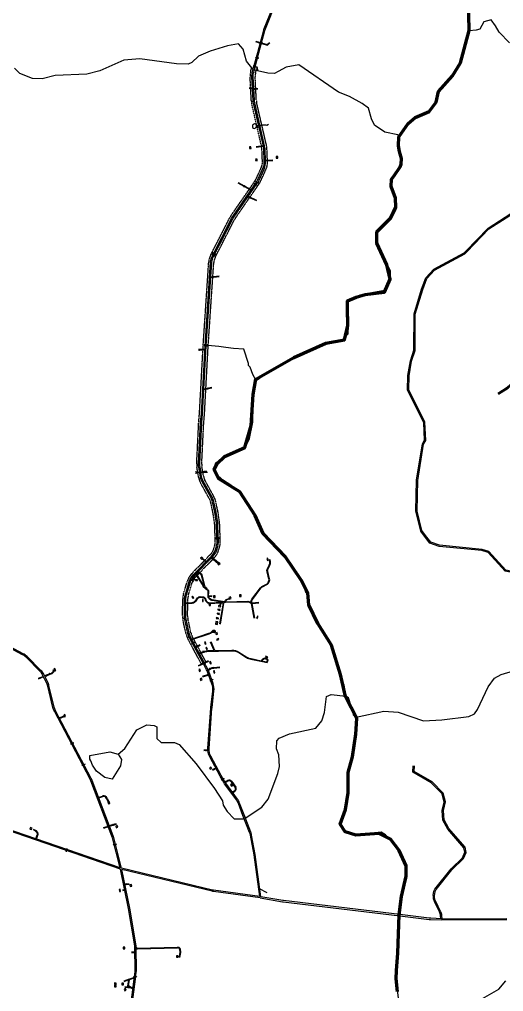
# Model space of a CAD drawing. Header units: inches. Extents: x 2666812 to 2767151, y 580083 to 705712.
# Drawn here: x 2698689 to 2706359, y 676969 to 692361 of the extents above; entities that cross this region are included whole.
import ezdxf

# ---------------------------------------------------------------- set-up
doc = ezdxf.new("R2010")
doc.units = ezdxf.units.IN
doc.header["$MEASUREMENT"] = 0
doc.linetypes.add('PHANTOM', pattern=[2.5, 1.25, -0.25, 0.25, -0.25, 0.25, -0.25])
for name, color, linetype in [('HY-SHORE', 5, 'Continuous'), ('PLD-LANDBASE', 252, 'Continuous'), ('PLD-PAR', 1, 'Continuous')]:
    doc.layers.add(name, color=color, linetype=linetype)
doc.layers.add('PLD-REMOTE-BOUNDARY', color=40, linetype='Continuous', lineweight=80)

# ---------------------------------------------------------------- blocks, each defined once
blk = doc.blocks.new('DRWAYCULVERT')
for p, q in [((-13, 2), (-10, 0)), ((-10, 0), (-13, -2)), ((-10, 0), (10, 0)), ((13, 2), (10, 0)), ((10, 0), (13, -2))]:
    blk.add_line(p, q)
blk = doc.blocks.new('DWELLING2')
blk.add_lwpolyline([(28, -26), (28, 26), (-23, 26), (-23, -26)], close=True)
blk = doc.blocks.new('HOUSETRL')
blk.add_lwpolyline([(-34, -15), (34, -15), (34, 15), (-34, 15)], close=True)
blk = doc.blocks.new('CULVERT')
for p, q in [((-52, 7), (-41, 0)), ((-41, 0), (-52, -7)), ((-41, 0), (41, 0)), ((52, 7), (41, 0)), ((41, 0), (52, -7))]:
    blk.add_line(p, q)

msp = doc.modelspace()

# ---------------------------------------------------------------- linework, layer by layer
at = {"layer": 'HY-SHORE'}
for p, q in [((2706164, 692353), (2706047, 692326)), ((2706231, 692262), (2706164, 692353)), ((2705982, 692209), (2705924, 692191)), ((2706047, 692326), (2705982, 692209)), ((2706291, 692162), (2706231, 692262)), ((2705784, 692023), (2705815, 692182)), ((2705924, 692191), (2705815, 692182)), ((2706451, 691989), (2706291, 692162)), ((2701983, 691946), (2701710, 691859)), ((2702159, 691973), (2701983, 691946)), ((2702235, 691890), (2702159, 691973)), ((2702287, 691699), (2702235, 691890)), ((2705679, 691680), (2705784, 692023)), ((2700594, 691738), (2700345, 691718)), ((2701179, 691661), (2700594, 691738)), ((2701527, 691782), (2701420, 691681)), ((2701710, 691859), (2701527, 691782)), ((2698697, 691508), (2698612, 691590)), ((2700345, 691718), (2699963, 691547)), ((2701362, 691655), (2701179, 691661)), ((2701420, 691681), (2701362, 691655)), ((2702389, 691567), (2702287, 691699)), ((2702913, 691606), (2702787, 691536)), ((2703113, 691642), (2702913, 691606)), ((2703743, 691208), (2703113, 691642)), ((2705557, 691470), (2705630, 691613)), ((2705630, 691613), (2705679, 691680)), ((2698898, 691427), (2698697, 691508)), ((2699255, 691473), (2699048, 691420)), ((2699755, 691495), (2699255, 691473)), ((2699963, 691547), (2699755, 691495)), ((2702622, 691512), (2702413, 691560)), ((2702731, 691504), (2702622, 691512)), ((2702787, 691536), (2702731, 691504)), ((2705335, 691218), (2705557, 691470)), ((2699048, 691420), (2698898, 691427)), ((2703918, 691143), (2703743, 691208)), ((2704117, 691031), (2703918, 691143)), ((2705287, 691051), (2705335, 691218)), ((2704221, 690955), (2704117, 691031)), ((2705172, 690907), (2705287, 691051)), ((2704264, 690788), (2704221, 690955)), ((2704956, 690805), (2705172, 690907)), ((2704315, 690689), (2704264, 690788)), ((2704475, 690574), (2704315, 690689)), ((2704701, 690502), (2704849, 690712)), ((2704849, 690712), (2704956, 690805)), ((2704684, 690535), (2704475, 690574)), ((2704701, 690502), (2704684, 690535)), ((2704695, 690302), (2704701, 690502)), ((2704739, 690152), (2704695, 690302)), ((2704732, 690019), (2704739, 690152)), ((2704592, 689842), (2704732, 690019)), ((2704577, 689717), (2704589, 689815)), ((2704589, 689815), (2704592, 689842)), ((2704637, 689568), (2704577, 689717)), ((2704663, 689527), (2704637, 689568)), ((2704656, 689351), (2704663, 689527)), ((2704599, 689242), (2704656, 689351)), ((2704369, 689007), (2704599, 689242)), ((2704354, 688857), (2704369, 689007)), ((2704414, 688699), (2704354, 688857)), ((2704568, 688376), (2704414, 688699)), ((2704561, 688226), (2704568, 688376)), ((2704537, 688142), (2704561, 688226)), ((2704154, 688015), (2704471, 688074)), ((2704471, 688074), (2704537, 688142)), ((2703873, 687859), (2703931, 687935)), ((2703931, 687935), (2704089, 688003)), ((2704089, 688003), (2704154, 688015)), ((2703909, 687643), (2703873, 687859)), ((2703896, 687384), (2703909, 687643)), ((2703481, 687205), (2703789, 687275)), ((2703789, 687275), (2703896, 687384)), ((2701849, 687183), (2701674, 687198)), ((2701959, 687165), (2701849, 687183)), ((2702078, 687153), (2701959, 687165)), ((2702242, 687142), (2702078, 687153)), ((2702318, 686916), (2702242, 687142)), ((2702702, 686829), (2703481, 687205)), ((2702318, 686883), (2702318, 686916)), ((2702343, 686858), (2702318, 686883)), ((2702386, 686742), (2702343, 686858)), ((2702437, 686643), (2702702, 686829)), ((2702437, 686643), (2702386, 686742)), ((2702397, 686492), (2702437, 686643)), ((2702387, 685983), (2702397, 686492)), ((2702331, 685724), (2702387, 685983)), ((2702258, 685574), (2702331, 685724)), ((2701893, 685411), (2702258, 685574)), ((2701786, 685293), (2701802, 685343)), ((2701804, 685168), (2701786, 685293)), ((2701802, 685343), (2701893, 685411)), ((2701905, 685069), (2701804, 685168)), ((2702040, 684988), (2701905, 685069)), ((2702183, 684864), (2702040, 684988)), ((2702301, 684716), (2702183, 684864)), ((2702411, 684545), (2702301, 684716)), ((2702564, 684229), (2702411, 684545)), ((2702859, 683908), (2702564, 684229)), ((2703088, 683602), (2702859, 683908)), ((2703190, 683403), (2703088, 683602)), ((2703233, 683279), (2703190, 683403)), ((2703258, 683279), (2703233, 683279)), ((2703251, 683196), (2703258, 683279)), ((2703277, 683088), (2703251, 683196)), ((2703337, 682972), (2703277, 683088)), ((2703354, 682905), (2703337, 682972)), ((2703541, 682616), (2703354, 682905)), ((2703643, 682442), (2703541, 682616)), ((2703799, 681927), (2703643, 682442)), ((2706323, 681989), (2706710, 682106)), ((2703816, 681843), (2703799, 681927)), ((2706117, 681795), (2706215, 681930)), ((2706215, 681930), (2706323, 681989)), ((2703833, 681827), (2703816, 681843)), ((2703861, 681644), (2703833, 681827)), ((2705946, 681435), (2706117, 681795)), ((2703522, 681390), (2703552, 681641)), ((2703552, 681641), (2703627, 681675)), ((2703627, 681675), (2703861, 681644)), ((2703902, 681620), (2703861, 681644)), ((2703946, 681487), (2703902, 681620)), ((2703971, 681429), (2703946, 681487)), ((2703981, 681346), (2703971, 681429)), ((2705897, 681368), (2705946, 681435)), ((2703482, 681256), (2703522, 681390)), ((2704023, 681313), (2703981, 681346)), ((2704023, 681313), (2704463, 681409)), ((2704026, 680988), (2704023, 681313)), ((2704463, 681409), (2704688, 681395)), ((2704688, 681395), (2705090, 681258)), ((2705090, 681258), (2705381, 681270)), ((2705381, 681270), (2705806, 681325)), ((2705806, 681325), (2705897, 681368)), ((2700361, 680820), (2700549, 681114)), ((2700549, 681114), (2700707, 681191)), ((2700707, 681191), (2700824, 681184)), ((2700824, 681184), (2700866, 681159)), ((2700866, 681159), (2700868, 680976)), ((2702967, 681050), (2703383, 681138)), ((2703383, 681138), (2703482, 681256)), ((2700868, 680976), (2700935, 680910)), ((2702768, 680940), (2702801, 680982)), ((2702801, 680982), (2702967, 681050)), ((2703940, 680562), (2704026, 680988)), ((2700254, 680727), (2700361, 680820)), ((2700935, 680910), (2701144, 680912)), ((2701144, 680912), (2701219, 680880)), ((2701219, 680880), (2701489, 680575)), ((2702762, 680814), (2702768, 680940)), ((2702796, 680715), (2702762, 680814)), ((2699804, 680705), (2700120, 680767)), ((2699804, 680705), (2700120, 680767)), ((2699805, 680647), (2699804, 680705)), ((2699805, 680647), (2699804, 680705)), ((2700120, 680767), (2700254, 680727)), ((2700120, 680767), (2700254, 680727)), ((2700254, 680727), (2700305, 680644)), ((2700254, 680727), (2700305, 680644)), ((2702807, 680532), (2702796, 680715)), ((2699822, 680622), (2699805, 680647)), ((2699822, 680622), (2699805, 680647)), ((2699847, 680556), (2699822, 680622)), ((2699847, 680556), (2699822, 680622)), ((2699907, 680456), (2699847, 680556)), ((2699907, 680456), (2699847, 680556)), ((2700290, 680544), (2700159, 680334)), ((2700290, 680544), (2700159, 680334)), ((2700305, 680644), (2700290, 680544)), ((2700305, 680644), (2700290, 680544)), ((2701489, 680575), (2701777, 680186)), ((2702783, 680423), (2702807, 680532)), ((2703891, 680436), (2703940, 680562)), ((2700042, 680358), (2699907, 680456)), ((2700042, 680358), (2699907, 680456)), ((2700159, 680334), (2700042, 680358)), ((2700159, 680334), (2700042, 680358)), ((2702629, 680013), (2702783, 680423)), ((2703880, 679953), (2703891, 680436)), ((2701777, 680186), (2701905, 679988)), ((2701905, 679988), (2701914, 679922)), ((2701914, 679922), (2701981, 679822)), ((2702283, 679726), (2702531, 679887)), ((2702531, 679887), (2702629, 680013)), ((2703800, 679702), (2703864, 679886)), ((2703864, 679886), (2703880, 679953)), ((2701981, 679822), (2702090, 679702)), ((2702090, 679702), (2702234, 679705)), ((2703776, 679601), (2703800, 679702)), ((2703810, 679577), (2703776, 679601)), ((2703802, 679543), (2703810, 679577)), ((2703844, 679494), (2703802, 679543)), ((2703994, 679446), (2703844, 679494)), ((2704418, 679492), (2703994, 679446)), ((2704486, 679451), (2704418, 679492)), ((2704612, 679336), (2704486, 679451)), ((2704655, 679253), (2704612, 679336)), ((2704697, 679220), (2704655, 679253)), ((2704740, 679113), (2704697, 679220)), ((2704791, 679038), (2704740, 679113)), ((2704825, 678922), (2704791, 679038)), ((2704827, 678764), (2704825, 678922)), ((2704755, 678521), (2704827, 678764)), ((2704717, 678237), (2704755, 678521)), ((2704715, 678201), (2704717, 678237)), ((2704704, 677862), (2704714, 678148)), ((2704675, 677495), (2704704, 677862)), ((2704663, 677128), (2704675, 677495)), ((2704700, 676820), (2704663, 677128)), ((2706281, 677005), (2706396, 677140)), ((2705875, 676775), (2706281, 677005))]:
    msp.add_line(p, q, dxfattribs=at)
for points in [[(2702442, 691611), (2702453, 691595), (2702457, 691583), (2702458, 691572), (2702460, 691564), (2702461, 691549)], [(2702465, 690678), (2702456, 690676), (2702455, 690672), (2702457, 690663), (2702460, 690646), (2702458, 690644), (2702450, 690643), (2702445, 690644), (2702439, 690654)], [(2702513, 690685), (2702538, 690694), (2702591, 690690), (2702606, 690689), (2702637, 690702)]]:
    msp.add_lwpolyline(points, dxfattribs=at)
msp.add_lwpolyline([(2702434, 690652), (2702440, 690655), (2702443, 690660), (2702443, 690672), (2702443, 690684), (2702436, 690702), (2702411, 690708), (2702382, 690687), (2702382, 690652), (2702395, 690639), (2702417, 690636), (2702434, 690652)], close=True, dxfattribs=at)
at = {"layer": 'PLD-LANDBASE'}
for p, q in [((2702431, 692010), (2702505, 691988)), ((2702434, 692020), (2702507, 691998)), ((2702524, 691982), (2702618, 691954)), ((2702526, 691992), (2702615, 691965)), ((2702615, 691965), (2702650, 691997)), ((2702618, 691954), (2702657, 691990)), ((2702329, 691280), (2702382, 691281)), ((2702329, 691270), (2702382, 691271)), ((2702402, 691268), (2702464, 691270)), ((2702403, 691258), (2702464, 691260)), ((2702554, 690358), (2702437, 690344)), ((2702556, 690349), (2702438, 690334)), ((2702587, 690135), (2702705, 690140)), ((2702588, 690125), (2702705, 690130)), ((2702356, 689658), (2702153, 689767)), ((2702361, 689666), (2702158, 689776)), ((2702308, 689554), (2702442, 689492)), ((2702314, 689562), (2702447, 689501)), ((2701722, 688276), (2701852, 688291)), ((2701723, 688286), (2701851, 688301)), ((2701641, 683771), (2701594, 683815)), ((2701648, 683779), (2701601, 683822)), ((2701734, 683838), (2701834, 683754)), ((2701741, 683845), (2701840, 683762)), ((2701429, 683521), (2701467, 683488)), ((2701435, 683529), (2701474, 683495)), ((2701681, 683239), (2701740, 683234)), ((2701681, 683228), (2701739, 683224)), ((2701870, 683123), (2701862, 683088)), ((2701881, 683124), (2701872, 683086)), ((2702372, 683125), (2702481, 683134)), ((2702374, 683115), (2702482, 683124)), ((2701458, 682501), (2701454, 682496)), ((2701775, 682369), (2701715, 682503)), ((2701785, 682370), (2701724, 682507)), ((2701416, 682481), (2701422, 682481)), ((2701422, 682481), (2701419, 682475)), ((2701422, 682481), (2701454, 682496)), ((2701454, 682496), (2701461, 682495)), ((2701549, 682458), (2701483, 682425)), ((2701553, 682449), (2701488, 682416)), ((2701616, 682178), (2701686, 682210)), ((2701621, 682169), (2701690, 682201)), ((2699214, 682025), (2699226, 682040)), ((2699228, 682048), (2699225, 682062)), ((2699239, 682046), (2699234, 682064)), ((2701523, 682134), (2701598, 682169)), ((2701528, 682125), (2701603, 682160)), ((2701675, 682068), (2701710, 682083)), ((2701679, 682059), (2701713, 682073)), ((2701768, 682098), (2701862, 682108)), ((2701770, 682088), (2701863, 682098)), ((2699068, 681959), (2698985, 681926)), ((2699072, 681950), (2698988, 681916)), ((2699086, 681966), (2699160, 682000)), ((2699091, 681957), (2699164, 681991)), ((2699171, 682004), (2699185, 682007)), ((2699174, 681994), (2699191, 681998)), ((2699220, 682015), (2699237, 682037)), ((2701684, 681989), (2701584, 681956)), ((2701687, 681980), (2701587, 681947)), ((2699322, 681301), (2699393, 681335)), ((2699326, 681292), (2699397, 681326)), ((2701674, 680795), (2701610, 680793)), ((2701674, 680785), (2701611, 680783)), ((2701799, 680508), (2701744, 680479)), ((2701804, 680499), (2701748, 680470)), ((2701943, 680288), (2701985, 680312)), ((2701949, 680280), (2701990, 680303)), ((2702044, 680289), (2702106, 680200)), ((2702052, 680294), (2702115, 680205)), ((2699941, 680047), (2700007, 680065)), ((2699944, 680037), (2700009, 680056)), ((2702094, 680146), (2702061, 680127)), ((2702099, 680138), (2702067, 680119)), ((2700021, 679568), (2700093, 679590)), ((2700025, 679558), (2700097, 679580)), ((2700112, 679596), (2700226, 679631)), ((2700116, 679586), (2700229, 679621)), ((2700359, 678673), (2700386, 678679)), ((2700361, 678663), (2700387, 678669)), ((2700386, 678679), (2700428, 678674)), ((2700387, 678669), (2700427, 678664)), ((2700357, 678583), (2700321, 678576)), ((2700359, 678573), (2700323, 678566)), ((2702489, 678602), (2702607, 678540)), ((2700519, 677592), (2700464, 677591)), ((2700519, 677582), (2700464, 677581)), ((2700538, 677651), (2700542, 677654)), ((2700539, 677640), (2700545, 677644)), ((2700554, 677657), (2701194, 677670)), ((2700557, 677647), (2701192, 677660)), ((2701216, 677654), (2701219, 677652)), ((2701228, 677591), (2701217, 677511)), ((2701219, 677664), (2701229, 677658)), ((2701227, 677639), (2701228, 677593)), ((2701238, 677590), (2701227, 677510)), ((2701237, 677645), (2701238, 677592)), ((2700425, 677165), (2700341, 677133)), ((2700423, 677154), (2700344, 677123)), ((2700407, 677056), (2700423, 677154)), ((2700418, 677062), (2700433, 677158)), ((2700424, 677165), (2700424, 677165)), ((2700425, 677165), (2700510, 677197)), ((2700433, 677158), (2700508, 677185)), ((2700358, 677037), (2700452, 677027)), ((2700359, 677047), (2700433, 677039)), ((2700433, 677039), (2700407, 677056)), ((2700486, 677017), (2700418, 677062)), ((2700485, 677006), (2700452, 677027))]:
    msp.add_line(p, q, dxfattribs=at)
for points in [[(2702464, 691838), (2702559, 692192, -0.028545), (2702568, 692219), (2702754, 692687, -0.065757), (2702786, 692744), (2702863, 692847, -0.037865), (2702888, 692876), (2703781, 693758, 0.089246), (2703832, 693831), (2703870, 693913, 0.108717), (2703893, 694017), (2703893, 694093)], [(2702483, 691833), (2702579, 692186, -0.028545), (2702587, 692211), (2702773, 692680, -0.065757), (2702802, 692732), (2702879, 692836, -0.037865), (2702902, 692862), (2703795, 693744, 0.089246), (2703850, 693822), (2703888, 693904, 0.108717), (2703913, 694017), (2703913, 694093)], [(2701629, 687182), (2701718, 688519, -0.101839), (2701745, 688616), (2702050, 689211, -0.033022), (2702067, 689240), (2702445, 689787, 0.045021), (2702467, 689826), (2702546, 690000, 0.11691), (2702568, 690113), (2702560, 690311, 0.046461), (2702554, 690357), (2702398, 691036, -0.044066), (2702392, 691080), (2702373, 691453, -0.078614), (2702381, 691531), (2702399, 691595)], [(2701649, 687191), (2701738, 688517, -0.101839), (2701763, 688607), (2702067, 689202, -0.033022), (2702083, 689228), (2702462, 689776, 0.045021), (2702486, 689818), (2702564, 689992, 0.11691), (2702588, 690114), (2702580, 690312, 0.046461), (2702573, 690361), (2702417, 691041, -0.044066), (2702412, 691081), (2702393, 691454, -0.078614), (2702401, 691526), (2702418, 691590)], [(2701818, 684200), (2701812, 684365, 0.027394), (2701810, 684387), (2701784, 684558), (2701749, 684720, 0.072947), (2701724, 684788), (2701583, 685041, -0.085943), (2701555, 685121), (2701530, 685271, -0.052962), (2701527, 685324), (2701559, 685983), (2701571, 686117), (2701629, 687182)], [(2701838, 684185), (2701832, 684367, 0.027433), (2701830, 684389), (2701804, 684561), (2701769, 684724, 0.072947), (2701741, 684797), (2701601, 685050, -0.085943), (2701575, 685124), (2701550, 685275, -0.052962), (2701547, 685323), (2701579, 685981), (2701591, 686115), (2701649, 687191)], [(2700307, 678921), (2700182, 679407, 0.028363), (2700174, 679434), (2699840, 680312, 0.030205), (2699827, 680340), (2699261, 681416, -0.061809), (2699239, 681474), (2699157, 681814, 0.059678), (2699136, 681869), (2699073, 681993, 0.076579), (2699028, 682055), (2698810, 682274, 0.076564), (2698749, 682319), (2698483, 682459, 0.027696), (2698458, 682471), (2698052, 682629, -0.035211), (2698020, 682644), (2697641, 682858, -0.053157), (2697598, 682889), (2697522, 682957), (2695994, 684316), (2695232, 684932, 0.041478), (2695205, 684950), (2694806, 685175)], [(2701597, 682170), (2701381, 682572, -0.069869), (2701357, 682638), (2701309, 682861, -0.056665), (2701303, 682917), (2701306, 683189, -0.07021), (2701317, 683258), (2701379, 683462, -0.120838), (2701439, 683565), (2701737, 683870, 0.129279), (2701800, 683980), (2701813, 684028, 0.073682), (2701821, 684101), (2701818, 684200)], [(2701615, 682180), (2701399, 682582, -0.069869), (2701377, 682642), (2701328, 682865, -0.056665), (2701323, 682917), (2701326, 683189, -0.07021), (2701336, 683252), (2701398, 683456, -0.120838), (2701453, 683551), (2701752, 683856, 0.129279), (2701819, 683975), (2701832, 684023, 0.073682), (2701841, 684101), (2701838, 684185)], [(2702362, 683126), (2702360, 683135, -0.209423), (2702371, 683182), (2702507, 683363, -0.108952), (2702527, 683380), (2702612, 683426, 0.18644), (2702631, 683448), (2702641, 683477, 0.14806), (2702642, 683500), (2702612, 683617, -0.170246), (2702616, 683657), (2702646, 683723), (2702655, 683748, 0.166353), (2702656, 683774), (2702645, 683808)], [(2702372, 683125), (2702370, 683137, -0.209423), (2702379, 683176), (2702515, 683357, -0.108952), (2702531, 683371), (2702617, 683417, 0.18644), (2702640, 683444), (2702650, 683473, 0.14806), (2702652, 683502), (2702622, 683619, -0.170246), (2702625, 683652), (2702655, 683719), (2702665, 683745, 0.166353), (2702665, 683777), (2702654, 683811)], [(2701479, 683577), (2701592, 683396, 0.070964), (2701601, 683385), (2701659, 683334, -0.239224), (2701676, 683291), (2701671, 683239, 0.269971), (2701692, 683194), (2701720, 683174, 0.114242), (2701741, 683165), (2701920, 683137)], [(2701486, 683584), (2701600, 683402, 0.070964), (2701608, 683393), (2701615, 683386)], [(2701517, 683616), (2701556, 683585, -0.163023), (2701570, 683564), (2701613, 683392, 0.024837), (2701615, 683386, 0.024837)], [(2701524, 683623), (2701562, 683593, -0.163023), (2701580, 683566), (2701623, 683394, 0.122982), (2701634, 683373), (2701654, 683352)], [(2701654, 683352), (2701666, 683341, -0.239224), (2701686, 683290), (2701681, 683239)], [(2701325, 683113), (2701426, 683119, 0.169594), (2701463, 683134), (2701488, 683157, 0.055841), (2701497, 683167), (2701517, 683196, -0.261345), (2701552, 683212), (2701591, 683210, -0.282498), (2701625, 683186), (2701633, 683166), (2701645, 683145, 0.277988), (2701700, 683116), (2701870, 683123)], [(2701326, 683123), (2701426, 683129, 0.169594), (2701456, 683142), (2701482, 683165, 0.055841), (2701489, 683173), (2701509, 683201, -0.261345), (2701553, 683222), (2701591, 683220, -0.282498), (2701634, 683190), (2701642, 683171), (2701654, 683150, 0.277988), (2701699, 683126), (2701909, 683135, 0.055853), (2701920, 683137, 0.055853)], [(2701681, 683228, 0.204213), (2701697, 683202), (2701726, 683182, 0.114242), (2701742, 683175), (2701936, 683144)], [(2701881, 683124), (2701910, 683125, 0.043344), (2701920, 683126)], [(2701931, 683130, 0.034653), (2701938, 683134)], [(2701936, 683144, 0.081943), (2701948, 683156), (2701955, 683167, -0.148355), (2701978, 683184), (2702005, 683195)], [(2701938, 683134), (2701949, 683132, 0.04458), (2701958, 683132), (2702306, 683139, -0.138891), (2702332, 683132), (2702364, 683113)], [(2701949, 683142, 0.042594), (2701956, 683150), (2701964, 683161, -0.148355), (2701982, 683175), (2702009, 683185)], [(2701949, 683142), (2701950, 683142, 0.04458), (2701959, 683142), (2702305, 683149, -0.138891), (2702337, 683140), (2702362, 683126)], [(2700285, 678928), (2700163, 679401, 0.028112), (2700155, 679428), (2699822, 680304, 0.030205), (2699809, 680332), (2699242, 681409, -0.061809), (2699220, 681467), (2699138, 681806, 0.059678), (2699118, 681862), (2699056, 681981, 0.076579), (2699011, 682043), (2698798, 682258, 0.076564), (2698737, 682303), (2698475, 682441, 0.027696), (2698449, 682452), (2698043, 682611, -0.035211), (2698012, 682626), (2697629, 682842, -0.053157), (2697586, 682873), (2697507, 682944)], [(2701416, 682551), (2701690, 682642, 0.100948), (2701724, 682662), (2701741, 682676), (2701760, 682691), (2701782, 682690), (2701792, 682674), (2701788, 682659), (2701772, 682651), (2701748, 682653), (2701731, 682655)], [(2701420, 682542), (2701695, 682633, 0.100948), (2701729, 682653), (2701731, 682655)], [(2701535, 682329), (2701606, 682355, -0.027209), (2701627, 682361, -0.014554)], [(2701539, 682320), (2701608, 682345, -0.081284), (2701671, 682357), (2701845, 682361), (2702053, 682365, -0.145887), (2702163, 682335), (2702288, 682257, 0.089695), (2702354, 682231), (2702542, 682193), (2702612, 682181), (2702626, 682203), (2702627, 682222), (2702613, 682238), (2702572, 682250), (2702537, 682231), (2702519, 682207)], [(2701627, 682361, -0.053956), (2701669, 682367), (2701775, 682369)], [(2701785, 682370), (2701845, 682371), (2702056, 682376, -0.145887), (2702166, 682345), (2702292, 682266, 0.089695), (2702358, 682240), (2702519, 682207)], [(2702230, 679759), (2702158, 679947, 0.066522), (2702126, 680005), (2701939, 680260, -0.026746), (2701928, 680277), (2701905, 680316), (2701867, 680381), (2701703, 680686, -0.141892), (2701674, 680822), (2701719, 681456, -0.011466), (2701720, 681467), (2701750, 681727, 0.115384), (2701737, 681840), (2701669, 682030, 0.037503), (2701654, 682064), (2701597, 682170)], [(2702248, 679766), (2702176, 679954, 0.066522), (2702142, 680017), (2701956, 680271, -0.026746), (2701944, 680288), (2701922, 680326), (2701885, 680391), (2701721, 680695, -0.141892), (2701694, 680820), (2701739, 681455, -0.011466), (2701740, 681465), (2701770, 681725, 0.115384), (2701756, 681847), (2701688, 682037, 0.037503), (2701672, 682074), (2701615, 682180)], [(2705366, 678124), (2705361, 678167, 0.083706), (2705343, 678231), (2705265, 678393, -0.10915), (2705246, 678477), (2705245, 678491, -0.174911), (2705290, 678619), (2705526, 678912), (2705707, 679088), (2705745, 679175), (2705729, 679244), (2705476, 679540), (2705398, 679684), (2705388, 679838), (2705420, 679970), (2705386, 680099), (2705214, 680275), (2704920, 680442), (2704925, 680545)], [(2705386, 678123), (2705381, 678172, 0.083706), (2705362, 678236), (2705285, 678397, -0.10915), (2705265, 678481), (2705265, 678484, -0.174911), (2705310, 678612), (2705541, 678898), (2705724, 679076), (2705766, 679173), (2705748, 679254), (2705493, 679552), (2705418, 679690), (2705408, 679836), (2705440, 679971), (2705404, 680109), (2705227, 680292), (2704940, 680453), (2704945, 680544)], [(2702495, 678474), (2702405, 679134), (2702347, 679443, 0.045505), (2702335, 679486), (2702230, 679759)], [(2702515, 678471), (2702425, 679137), (2702367, 679446, 0.045505), (2702353, 679494), (2702248, 679766)], [(2698949, 679387), (2698972, 679450, 0.137314), (2698974, 679466), (2698972, 679475, 0.137654), (2698965, 679490), (2698956, 679500, 0.049098), (2698951, 679504), (2698939, 679513, 0.079282), (2698931, 679517), (2698911, 679524)], [(2698958, 679384), (2698982, 679447, 0.137314), (2698983, 679468), (2698982, 679477, 0.137654), (2698972, 679497), (2698963, 679507, 0.049098), (2698957, 679512), (2698945, 679521, 0.079282), (2698934, 679527), (2698914, 679533)], [(2702495, 678474), (2701765, 678572, -0.025924), (2701745, 678575), (2700307, 678921)], [(2702503, 678453), (2701762, 678552, -0.025924), (2701741, 678556), (2700311, 678899)], [(2702503, 678453), (2702857, 678392, 0.012885), (2702867, 678390), (2704713, 678167), (2705181, 678111, 0.021579), (2705202, 678109), (2705376, 678103), (2706412, 678108)], [(2705376, 678123), (2705204, 678129, -0.02156), (2705182, 678131), (2704715, 678187), (2702870, 678410, -0.012885), (2702860, 678412), (2702515, 678471)], [(2700060, 673925), (2700056, 673940, -0.069523), (2700049, 673995), (2700053, 674197, -0.040359), (2700057, 674229), (2700126, 674602, 0.009369), (2700127, 674610), (2700158, 674825), (2700377, 676172), (2700506, 677166), (2700520, 677280, 0.035145), (2700522, 677315), (2700518, 677655)], [(2700461, 673076), (2700164, 673629, -0.059195), (2700146, 673673), (2700076, 673943, -0.069523), (2700069, 673998), (2700073, 674195, -0.040359), (2700077, 674227), (2700145, 674599, 0.009369), (2700147, 674606), (2700178, 674823), (2700397, 676169), (2700525, 677163), (2700540, 677279, 0.035145), (2700542, 677314), (2700538, 677656)]]:
    msp.add_lwpolyline(points, format="xyb", dxfattribs=at)
for points in [[(2702516, 692029), (2702522, 692029), (2702526, 692026), (2702530, 692026), (2702534, 692022)], [(2702399, 691595), (2702464, 691838)], [(2702418, 691590), (2702483, 691833)], [(2702408, 691270), (2702416, 691270), (2702409, 691257), (2702416, 691257)], [(2702247, 689730), (2702258, 689725), (2702240, 689717), (2702250, 689712)], [(2705763, 688694), (2706112, 689059), (2706941, 689587), (2707092, 689647), (2707453, 689710), (2707646, 689662), (2707786, 689657)], [(2705777, 688681), (2706125, 689044), (2706950, 689569), (2707098, 689628), (2707452, 689690), (2707644, 689643), (2707787, 689637)], [(2705108, 684178), (2705046, 684258), (2704968, 684574), (2704979, 685064), (2705073, 685643), (2705105, 685700), (2705094, 685979), (2704838, 686493), (2704843, 686721), (2704883, 686956), (2704939, 687123), (2704940, 687698), (2705061, 688093), (2705127, 688271), (2705253, 688408), (2705733, 688664), (2705763, 688694)], [(2705123, 684190), (2705064, 684267), (2704988, 684576), (2704999, 685062), (2705092, 685636), (2705125, 685696), (2705113, 685984), (2704857, 686497), (2704863, 686719), (2704902, 686951), (2704959, 687120), (2704960, 687695), (2705080, 688087), (2705144, 688260), (2705265, 688392), (2705746, 688648), (2705777, 688681)], [(2701625, 687123), (2701523, 687127)], [(2701626, 687133), (2701524, 687137)], [(2701530, 687139), (2701543, 687138), (2701529, 687124), (2701541, 687123)], [(2706268, 686445), (2706417, 686538), (2706499, 686614), (2706799, 686794), (2707542, 687001)], [(2706279, 686428), (2706429, 686522), (2706511, 686598), (2706807, 686775), (2707548, 686982)], [(2701612, 686511), (2701737, 686539)], [(2701612, 686500), (2701739, 686529)], [(2701667, 686525), (2701678, 686528), (2701670, 686511), (2701681, 686514)], [(2701532, 685188), (2701517, 685191), (2701504, 685193), (2701496, 685192), (2701476, 685196)], [(2701530, 685185), (2701519, 685181), (2701503, 685178), (2701490, 685176), (2701481, 685174), (2701480, 685173)], [(2701584, 685196), (2701605, 685206), (2701615, 685208), (2701645, 685211), (2701660, 685212)], [(2701586, 685193), (2701605, 685193), (2701626, 685194), (2701639, 685194), (2701669, 685194)], [(2706464, 683607), (2706383, 683623), (2706112, 683920), (2706015, 683951), (2705339, 684018), (2705193, 684068), (2705108, 684178)], [(2706467, 683627), (2706393, 683641), (2706123, 683937), (2706019, 683971), (2705343, 684038), (2705205, 684085), (2705123, 684190)], [(2701494, 683585), (2701500, 683590), (2701508, 683597), (2701514, 683606)], [(2701516, 683604), (2701513, 683598), (2701510, 683594), (2701507, 683592), (2701501, 683588), (2701497, 683584)], [(2701427, 683508), (2701424, 683502), (2701423, 683493), (2701423, 683486), (2701425, 683478), (2701429, 683471), (2701432, 683462), (2701432, 683455)], [(2701429, 683507), (2701428, 683505), (2701427, 683497), (2701427, 683491), (2701429, 683481), (2701437, 683467), (2701439, 683455)], [(2701447, 683530), (2701449, 683536), (2701457, 683547), (2701464, 683553), (2701468, 683557), (2701474, 683565)], [(2701475, 683562), (2701470, 683555), (2701466, 683550), (2701463, 683546), (2701457, 683539), (2701454, 683535), (2701448, 683529)], [(2701863, 682789), (2701919, 683121), (2701920, 683126)], [(2701872, 682787), (2701928, 683119), (2701931, 683130)], [(2702417, 682883), (2702374, 683115)], [(2702407, 682881), (2702364, 683113)], [(2699106, 681978), (2699117, 681983), (2699111, 681964), (2699121, 681969)], [(2701638, 680796), (2701649, 680796), (2701640, 680782), (2701649, 680782)], [(2701772, 680496), (2701780, 680500), (2701779, 680484), (2701786, 680488)], [(2700069, 680027), (2700090, 679978)], [(2700078, 680031), (2700099, 679982)], [(2700285, 678928), (2697606, 679849)], [(2700289, 678905), (2697607, 679828)], [(2700075, 679586), (2700085, 679589), (2700078, 679573), (2700088, 679577)], [(2700167, 679614), (2700176, 679617), (2700169, 679602), (2700180, 679605)], [(2700184, 679619), (2700194, 679623), (2700187, 679607), (2700197, 679610)], [(2700516, 677691), (2700419, 678285), (2700289, 678905)], [(2700536, 677694), (2700439, 678289), (2700311, 678899)], [(2705376, 678123), (2706412, 678128)], [(2700518, 677655), (2700516, 677691)], [(2700538, 677656), (2700536, 677694)]]:
    msp.add_lwpolyline(points, dxfattribs=at)
at = {"layer": 'PLD-LANDBASE', "linetype": 'PHANTOM'}
for points in [[(2701571, 682156), (2701355, 682558, -0.069869), (2701328, 682631), (2701279, 682854, -0.056665), (2701273, 682917), (2701276, 683189, -0.07021), (2701288, 683267), (2701350, 683471, -0.120838), (2701418, 683586), (2701716, 683891, 0.129279), (2701771, 683988), (2701784, 684035, 0.073682), (2701791, 684100), (2701788, 684199), (2701782, 684364, 0.027394), (2701780, 684383), (2701755, 684552), (2701720, 684713, 0.072947), (2701697, 684773), (2701557, 685026, -0.085943), (2701526, 685116), (2701501, 685267, -0.052962), (2701497, 685326), (2701529, 685985), (2701541, 686119), (2701599, 687184), (2701688, 688521, -0.101842), (2701718, 688630), (2702023, 689225, -0.033022), (2702042, 689257), (2702421, 689804, 0.045021), (2702440, 689839), (2702519, 690012, 0.11691), (2702538, 690112), (2702530, 690310, 0.046461), (2702525, 690350), (2702368, 691029, -0.044066), (2702362, 691078), (2702343, 691452, -0.078614), (2702352, 691539), (2702370, 691603)], [(2701641, 682194), (2701425, 682596, -0.069869), (2701406, 682648), (2701358, 682871, -0.056665), (2701353, 682916), (2701356, 683188, -0.07021), (2701365, 683244), (2701426, 683448, -0.120838), (2701475, 683530), (2701773, 683835, 0.129279), (2701848, 683967), (2701861, 684015, 0.073682), (2701871, 684102), (2701868, 684186), (2701861, 684368, 0.027433), (2701859, 684393), (2701834, 684567), (2701798, 684730, 0.072947), (2701767, 684812), (2701627, 685065, -0.085943), (2701605, 685129), (2701580, 685280, -0.052962), (2701577, 685322), (2701609, 685979), (2701621, 686113), (2701679, 687189), (2701768, 688515, -0.101839), (2701790, 688593), (2702094, 689188, -0.033022), (2702108, 689211), (2702486, 689759, 0.045021), (2702513, 689806), (2702592, 689979, 0.11691), (2702618, 690115), (2702610, 690313, 0.046461), (2702603, 690368), (2702446, 691047, -0.044066), (2702442, 691082), (2702423, 691456, -0.078614), (2702430, 691518), (2702447, 691582)]]:
    msp.add_lwpolyline(points, format="xyb", dxfattribs=at)
at = {"layer": 'PLD-LANDBASE'}
for points in [[(2701742, 682664), (2701747, 682669), (2701763, 682681), (2701777, 682680), (2701781, 682672), (2701780, 682666), (2701770, 682661), (2701749, 682663)], [(2702530, 682205), (2702543, 682202), (2702607, 682192), (2702617, 682206), (2702617, 682218), (2702608, 682229), (2702573, 682239), (2702544, 682223)]]:
    msp.add_lwpolyline(points, close=True, dxfattribs=at)
for centre, radius, start, end in [((2699218, 682046), 10, 321.4243, 13.0995), ((2699229, 682043), 10, 321.4243, 13.0995), ((2701789, 681899), 200, 96.18, 113.1903), ((2701792, 681889), 200, 96.18, 113.1903), ((2699181, 681955), 50, 102.1384, 114.6817), ((2699185, 681945), 50, 102.1384, 114.6817), ((2699175, 682056), 50, 282.1384, 321.4243), ((2699180, 682047), 50, 282.1384, 321.4243), ((2702010, 680268), 50, 30.8848, 119.251), ((2702010, 680268), 40, 30.8848, 119.251), ((2702072, 680180), 40, 302.582, 30.8848), ((2702072, 680180), 50, 302.582, 30.8848), ((2700023, 680008), 60, 22.681, 105.6931), ((2700023, 680008), 50, 22.681, 105.6931), ((2700555, 677632), 25, 91.1515, 119.2931), ((2700557, 677622), 25, 91.1515, 119.2931), ((2701193, 677610), 50, 62.1133, 91.1515), ((2701195, 677620), 50, 62.1133, 91.1515), ((2701212, 677639), 15, 0.971, 62.1133), ((2701213, 677593), 15, 352.5206, 0.971), ((2701222, 677645), 15, 0.971, 62.1133), ((2701223, 677592), 15, 352.5206, 0.971)]:
    msp.add_arc(centre, radius, start, end, dxfattribs=at)
at = {"layer": 'PLD-REMOTE-BOUNDARY'}
msp.add_lwpolyline([(2704677, 676962), (2704659, 677171), (2704664, 677303), (2704683, 677579), (2704702, 678185), (2704744, 678476), (2704817, 678794), (2704817, 678959), (2704706, 679203), (2704565, 679383), (2704386, 679469), (2704019, 679445), (2703847, 679500), (2703769, 679617), (2703855, 679851), (2703894, 680116), (2703894, 680436), (2703964, 680686), (2704019, 681045), (2704034, 681295), (2703853, 681640), (2703775, 681991), (2703634, 682452), (2703416, 682795), (2703275, 683092), (2703260, 683279), (2703150, 683482), (2702901, 683857), (2702549, 684224), (2702424, 684505), (2702182, 684879), (2701846, 685090), (2701776, 685230), (2701823, 685332), (2701940, 685441), (2702260, 685582), (2702362, 685933), (2702393, 686425), (2702432, 686663), (2703034, 687006), (2703541, 687233), (2703838, 687287), (2703892, 687514), (2703885, 687771), (2703885, 687904), (2704025, 687966), (2704166, 688005), (2704470, 688044), (2704564, 688247), (2704509, 688474), (2704353, 688817), (2704353, 688997), (2704572, 689218), (2704653, 689388), (2704649, 689532), (2704576, 689715), (2704583, 689831), (2704622, 689881), (2704723, 690029), (2704735, 690072), (2704739, 690161), (2704708, 690270), (2704696, 690359), (2704700, 690503), (2704847, 690716), (2704956, 690809), (2705182, 690905), (2705291, 691052), (2705330, 691223), (2705547, 691467), (2705675, 691673), (2705811, 692186), (2705803, 692690)], dxfattribs=at)

# ---------------------------------------------------------------- block references
at = {"layer": 'PLD-LANDBASE'}
for p, rotation in [((2702532, 691984), 74.63630662692327), ((2702349, 689665), 60.44833034300903), ((2701744, 683836), 44.98816834321426), ((2701485, 683575), 45.39570166158017), ((2701526, 683616), 44.55706254868723), ((2701437, 683519), 49.83235914138664), ((2701651, 683347), 48.12060808823041), ((2701492, 682423), 297.7654408471905), ((2701600, 682347), 291.6909611539452), ((2701543, 682326), 293.7768963362763), ((2701592, 682161), 297.5741543090064), ((2701626, 682176), 296.574004365626), ((2701684, 682066), 296.051482662961), ((2701703, 682075), 296.051482662961), ((2701679, 681981), 289.227958020055), ((2701954, 680289), 305.5467327986032), ((2702072, 680128), 305.5467327986032), ((2700366, 678669), 281.5962303902032), ((2700353, 678577), 282.3815736223915), ((2700550, 677651), 271.4434135594274), ((2700502, 677187), 83.46236336160344)]:
    msp.add_blockref('DRWAYCULVERT', p, dxfattribs=dict(at, rotation=rotation))
for p, xscale, yscale, zscale, rotation in [((2702453, 691752), 0.500000000128142, 0.500000000128142, 0.500000000128142, 347.2006952117885), ((2702417, 691617), 0.500000000128142, 0.500000000128142, 0.500000000128142, 347.2006952117885), ((2702489, 690681), 0.4999999999431925, 0.4999999999431925, 0.4999999999431925, 9.769803654325091), ((2702432, 689748), 0.4999999998002272, 0.4999999998002272, 0.4999999998002272, 330.0678916152384), ((2702455, 689782), 0.4999999998002272, 0.4999999998002272, 0.4999999998002272, 330.0678916152384), ((2701771, 688647), 0.5000000000502065, 0.5000000000502065, 0.5000000000502065, 331.1993106018626), ((2701775, 688657), 0.5000000000502065, 0.5000000000502065, 0.5000000000502065, 331.1993106018626), ((2701762, 688629), 0.5000000000502065, 0.5000000000502065, 0.5000000000502065, 331.1993106018626), ((2701766, 688639), 0.5000000000502065, 0.5000000000502065, 0.5000000000502065, 331.1993106018626), ((2701642, 687193), 0.49999999983619, 0.49999999983619, 0.49999999983619, 357.2020922086038), ((2701643, 687211), 0.49999999983619, 0.49999999983619, 0.49999999983619, 357.2020922086038), ((2701643, 687202), 0.49999999983619, 0.49999999983619, 0.49999999983619, 357.2020922086038), ((2701557, 685191), 0.5000000000791293, 0.5000000000791293, 0.5000000000791293, 8.816735835404192), ((2701828, 684152), 0.4999999999966284, 0.4999999999966284, 0.4999999999966284, 2.142583803211824), ((2701828, 684140), 0.4999999999966284, 0.4999999999966284, 0.4999999999966284, 2.142583803211824), ((2701733, 681902), 0.5000000001094806, 0.5000000001094806, 0.5000000001094806, 19.06677623174165), ((2699524, 680898), 0.5000000001675562, 0.5000000001675562, 0.5000000001675562, 26.5557254940864), ((2699704, 680560), 0.4999999999723725, 0.4999999999723725, 0.4999999999723725, 25.08277015550478), ((2701907, 680333), 0.5000000001261836, 0.5000000001261836, 0.5000000001261836, 27.10303072361696), ((2702258, 679716), 0.5000000001015855, 0.5000000001015855, 0.5000000001015855, 22.35808306091663), ((2700199, 679301), 0.5000000000176497, 0.5000000000176497, 0.5000000000176497, 9.722239460274414), ((2699434, 679209), 0.4999999999964211, 0.4999999999964211, 0.4999999999964211, 72.04376521982654), ((2704714, 678175), 0.499999999968146, 0.499999999968146, 0.499999999968146, 88.03561060974369), ((2700522, 677204), 0.5, 0.5, 0.5, 355.3565479328477)]:
    msp.add_blockref('CULVERT', p, dxfattribs=dict(at, xscale=xscale, yscale=yscale, zscale=zscale, rotation=rotation))
at = {"layer": 'PLD-PAR'}
for name, p, xscale, yscale, zscale, rotation in [('DWELLING2', (2702345, 690331), 0.4999999999620758, 0.4999999999620758, 0.4999999999620758, 8.294840192402702), ('DWELLING2', (2702442, 690139), 0.4999999999620758, 0.4999999999620758, 0.4999999999620758, 356.5660543864636), ('DWELLING2', (2702769, 690179), 0.4999999999908633, 0.4999999999908633, 0.4999999999908633, 3.488556343938557), ('DWELLING2', (2701576, 683830), 0.5000000000515245, 0.5000000000515245, 0.5000000000515245, 46.93307622207241), ('HOUSETRL', (2701850, 683741), 0.5000000000652155, 0.5000000000652155, 0.5000000000652155, 47.24761937136805), ('HOUSETRL', (2702619, 683813), 0.5000000000196939, 0.5000000000196939, 0.5000000000196939, 105.8491959214244), ('HOUSETRL', (2701493, 683483), 0.5000000000851423, 0.5000000000851423, 0.5000000000851423, 0.08939633569521677), ('HOUSETRL', (2701437, 683211), 0.499999999993757, 0.499999999993757, 0.499999999993757, 308.6255900276963), ('HOUSETRL', (2701594, 683161), 0.499999999950744, 0.499999999950744, 0.499999999950744, 89.97895887994524), ('DWELLING2', (2701776, 683223), 0.50000000017528, 0.50000000017528, 0.50000000017528, 357.4903883213025), ('DWELLING2', (2702025, 683201), 0.4999999999372765, 0.4999999999372765, 0.4999999999372765, 294.4566111997661), ('DWELLING2', (2701703, 683093), 0.50000000017528, 0.50000000017528, 0.50000000017528, 2.036957287820681), ('HOUSETRL', (2701839, 682952), 0.499999999950744, 0.499999999950744, 0.499999999950744, 349.3845777293907), ('HOUSETRL', (2701849, 683015), 0.499999999950744, 0.499999999950744, 0.499999999950744, 349.3845777293907), ('HOUSETRL', (2701859, 683070), 0.499999999950744, 0.499999999950744, 0.499999999950744, 349.3845777293907), ('HOUSETRL', (2701816, 682818), 0.499999999950744, 0.499999999950744, 0.499999999950744, 349.3845777293907), ('HOUSETRL', (2701826, 682879), 0.499999999950744, 0.499999999950744, 0.499999999950744, 349.3845777293907), ('HOUSETRL', (2702458, 682895), 0.4999999999675932, 0.4999999999675932, 0.4999999999675932, 61.59745605135856), ('HOUSETRL', (2701811, 682790), 0.499999999950744, 0.499999999950744, 0.499999999950744, 349.3845777293907), ('DWELLING2', (2701810, 682637), 0.4999999999410911, 0.4999999999410911, 0.4999999999410911, 19.97640262218767), ('HOUSETRL', (2701633, 682488), 0.500000000015527, 0.500000000015527, 0.500000000015527, 296.0388648391773), ('HOUSETRL', (2701830, 682545), 0.4999999998063296, 0.4999999998063296, 0.4999999998063296, 26.03886485088948), ('HOUSETRL', (2701655, 682401), 0.500000000015527, 0.500000000015527, 0.500000000015527, 296.0388648391773), ('HOUSETRL', (2701715, 682175), 0.500000000015527, 0.500000000015527, 0.500000000015527, 296.0388648391773), ('HOUSETRL', (2702604, 682267), 0.5000000001187179, 0.5000000001187179, 0.5000000001187179, 332.9381699626588), ('HOUSETRL', (2699251, 682064), 0.5000000000613632, 0.5000000000613632, 0.5000000000613632, 301.021075438054), ('HOUSETRL', (2701543, 682055), 0.4999999999939486, 0.4999999999939486, 0.4999999999939486, 288.7569060198518), ('HOUSETRL', (2701774, 682031), 0.4999999999727678, 0.4999999999727678, 0.4999999999727678, 285.6797620950943), ('DWELLING2', (2701565, 681913), 0.4999999998487663, 0.4999999998487663, 0.4999999998487663, 22.08944381540956), ('HOUSETRL', (2699407, 681337), 0.5000000000921035, 0.5000000000921035, 0.5000000000921035, 295.6163572973419), ('DWELLING2', (2701716, 680506), 0.5000000000089647, 0.5000000000089647, 0.5000000000089647, 25.55213442910666), ('DWELLING2', (2702050, 680237), 0.5000000001745141, 0.5000000001745141, 0.5000000001745141, 35.85399105310206), ('DWELLING2', (2700104, 679957), 0.4999999999094452, 0.4999999999094452, 0.4999999999094452, 18.72277760170287), ('DWELLING2', (2700229, 679579), 0.5000000000243637, 0.5000000000243637, 0.5000000000243637, 20.43975699070995), ('DWELLING2', (2698870, 679550), 0.4999999999456723, 0.4999999999456723, 0.4999999999456723, 336.0812135842207), ('DWELLING2', (2700452, 678648), 0.5000000001550546, 0.5000000001550546, 0.5000000001550546, 12.35024028333407), ('HOUSETRL', (2700280, 678571), 0.5000000000465475, 0.5000000000465475, 0.5000000000465475, 100.8597422264687), ('DWELLING2', (2700206, 677055), 0.5, 0.5, 0.5, 356.6003317298126), ('DWELLING2', (2700208, 677091), 0.5, 0.5, 0.5, 356.6003317298126), ('DWELLING2', (2700324, 677090), 0.5, 0.5, 0.5, 356.6003317298126), ('DWELLING2', (2700362, 676998), 0.5, 0.5, 0.5, 26.06613327051277)]:
    msp.add_blockref(name, p, dxfattribs=dict(at, xscale=xscale, yscale=yscale, zscale=zscale, rotation=rotation))
at = {"layer": 'PLD-PAR', "xscale": 0.5, "yscale": 0.5, "zscale": 0.5}
for p in [(2702187, 683237), (2700342, 677661), (2701190, 677524)]:
    msp.add_blockref('DWELLING2', p, dxfattribs=at)

doc.saveas('drawing.dxf')
